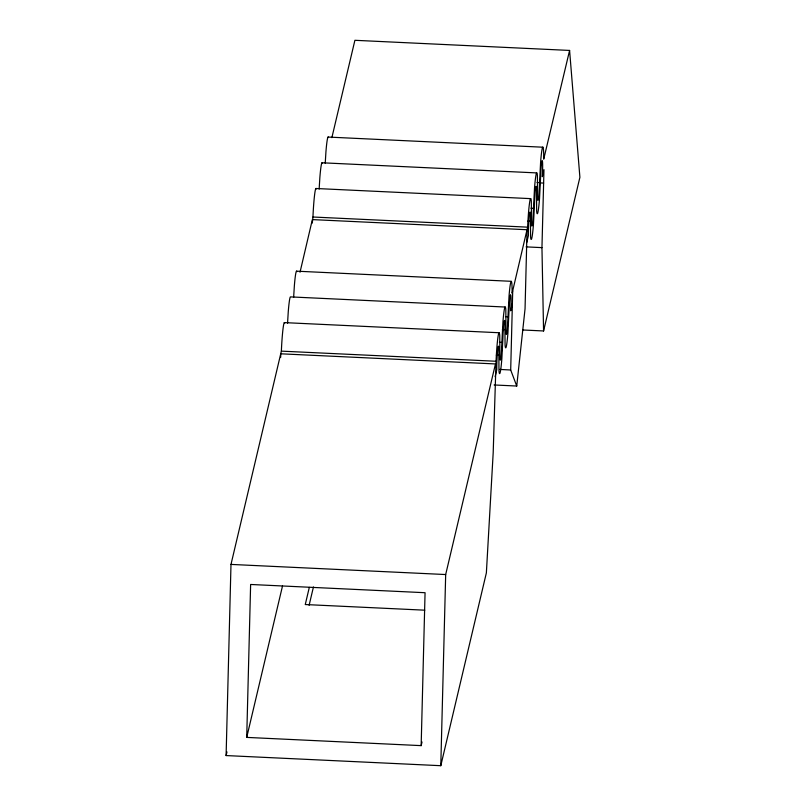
<?xml version="1.0" encoding="UTF-8"?>
<svg xmlns="http://www.w3.org/2000/svg" width="806" height="806" viewBox="0 0 806 806"><rect width="100%" height="100%" fill="white"/><g stroke="black" fill="none" stroke-linecap="round" stroke-linejoin="round"><path stroke-width="1.21" d="M495.136 376.684L496.798 369.662A13.46 0.856 -87.3 0 1 497.896 348.373A13.46 0.856 -87.3 0 1 498.854 355.295L498.985 370.8A26.92 1.713 -87.3 0 0 501.856 358.68L502.904 338.147A13.46 0.856 -87.3 0 1 504.244 321.12A13.46 0.856 -87.3 0 1 504.929 329.573L505.07 345.089A26.92 1.713 -87.3 0 0 507.931 332.959L509.281 305.484A13.46 0.856 -87.3 0 1 510.792 294.966A13.46 0.856 -87.3 0 1 510.712 310.804L512.374 303.771M494.138 384.966L516.737 386.034L525.049 308.799L526.731 242.576L528.393 235.554A13.46 0.856 -87.3 0 1 529.482 214.265A13.46 0.856 -87.3 0 1 530.439 221.176L530.58 236.692A26.92 1.713 -87.3 0 0 533.441 224.572L534.499 204.039A13.46 0.856 -87.3 0 1 535.839 187.002A13.46 0.856 -87.3 0 1 536.524 195.465L536.655 210.971A26.92 1.713 -87.3 0 0 539.516 198.85L540.876 171.366A13.46 0.856 -87.3 0 1 542.378 160.847A13.46 0.856 -87.3 0 1 542.307 176.685L543.969 169.653L541.954 247.633L543.576 330.964L522.56 329.976M331.87 137.655L354.902 40.3L569.59 50.435L543.718 159.155A26.92 1.713 -87.3 0 0 540.614 162.066L539.567 182.599A13.46 0.856 -87.3 0 1 538.227 199.636A13.46 0.856 -87.3 0 1 537.531 191.173L537.4 175.668A26.92 1.713 -87.3 0 0 534.539 187.788L533.481 208.321A13.46 0.856 -87.3 0 1 532.141 225.348A13.46 0.856 -87.3 0 1 531.456 216.895L531.325 201.379A26.92 1.713 -87.3 0 0 527.638 227.151L512.122 293.263A26.92 1.713 -87.3 0 0 509.029 296.185L507.971 316.718A13.46 0.856 -87.3 0 1 506.631 333.744A13.46 0.856 -87.3 0 1 505.946 325.292L505.815 309.776A26.92 1.713 -87.3 0 0 502.944 321.896L501.896 342.429A13.46 0.856 -87.3 0 1 500.556 359.466A13.46 0.856 -87.3 0 1 499.871 351.003L499.73 335.498A26.92 1.713 -87.3 0 0 496.053 361.259L493.191 452.73L486.371 572.875L440.791 765.7L226.103 755.565L230.99 564.412L281.365 351.134A26.92 1.713 -87.3 0 1 284.73 323.085M246.717 737.399L250.626 584.471L425.064 592.712L421.155 745.631L246.717 737.399L282.503 586.022M280.69 357.28L280.78 353.804L495.468 363.939L445.678 574.547L440.791 765.7M312.275 223.101L312.95 217.016A26.92 1.713 -87.3 0 1 316.315 188.977M516.737 386.034L510.692 369.994L512.707 290.926M526.731 242.576L527.053 229.73L312.365 219.595L300.023 272.226M293.636 297.364L294.341 286.049A26.92 1.713 -87.3 0 1 296.89 271.652M325.231 163.245L325.926 151.941A26.92 1.713 -87.3 0 1 328.475 137.534M287.551 323.236L288.256 311.771A26.92 1.713 -87.3 0 1 290.382 296.89L505.07 307.026M319.146 189.118L319.851 177.652A26.92 1.713 -87.3 0 1 322.4 163.255M226.103 755.565L226.97 751.907M309.313 587.393L305.262 604.54L424.762 610.182M309.111 605.316L313.443 586.97M421.155 745.631L422.022 741.973M543.576 330.964L579.897 177.3L569.59 50.435M328.052 137.06L542.74 147.196M321.977 162.782L536.665 172.907M537.048 182.488L539.567 182.599M539.949 182.902L543.607 183.083M315.892 188.493L530.58 198.629M530.973 208.2L533.481 208.321M527.93 221.056L530.439 221.176M312.95 217.016L527.638 227.151M526.096 246.878L541.954 247.633M296.467 271.169L511.155 281.304M505.463 316.597L507.971 316.718M502.42 329.453L504.929 329.573M284.306 322.612L498.995 332.737M499.377 342.318L501.896 342.429M496.345 355.174L498.854 355.295M281.365 351.134L496.053 361.259M230.99 564.412L445.678 574.547M499.72 369.42L510.692 369.994"/></g></svg>
